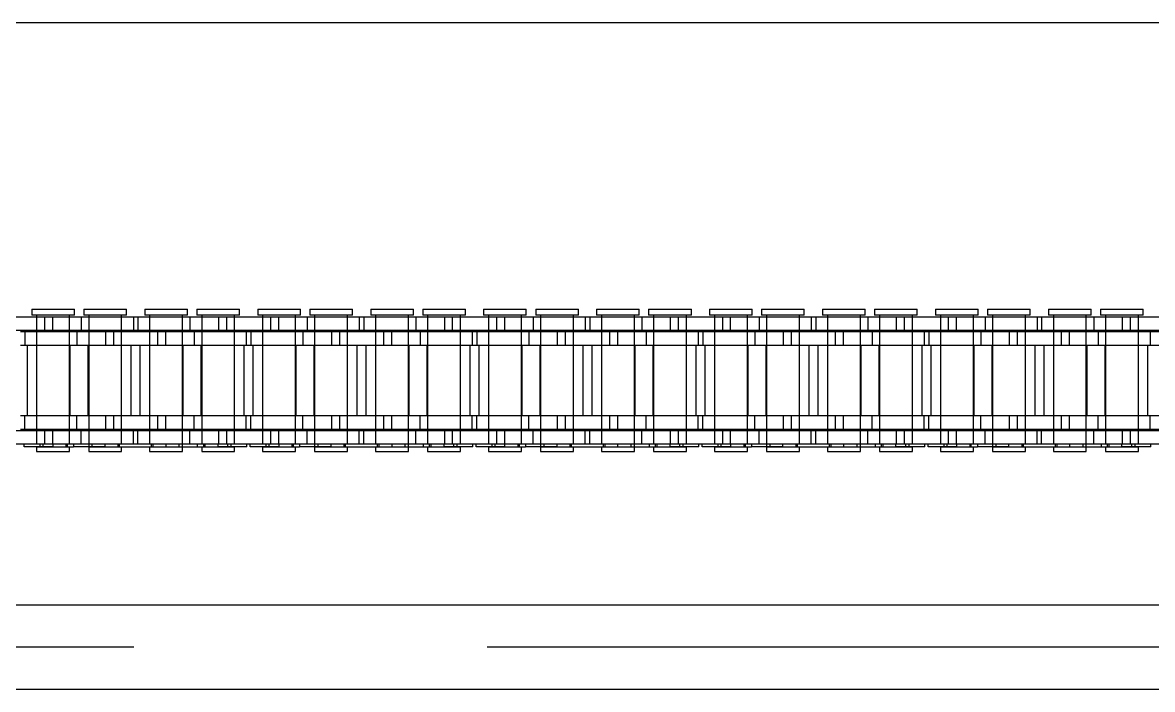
# Model space of a CAD drawing. Header units: metres. Extents: x 0 to 21025, y 0 to 14850.
# Drawn here: x 3597.7 to 3724.7, y 9046.6 to 9121.6 of the extents above; entities that cross this region are included whole.
import ezdxf

# ---------------------------------------------------------------- set-up
doc = ezdxf.new("R2010")
doc.units = ezdxf.units.M
doc.header["$LTSCALE"] = 25
doc.linetypes.add('HIDDEN2', pattern=[4.7625, 3.175, -1.5875])
doc.layers.add('SL4', color=4, linetype='Continuous')
doc.layers.add('ST1', color=7, linetype='HIDDEN2')

msp = doc.modelspace()

# ---------------------------------------------------------------- linework, layer by layer
at = {"layer": 'SL4'}
for p, q in [((2880.564, 9121.619), (4205.539, 9121.619)), ((2880.564, 9056.144), (4205.539, 9056.144)), ((4205.539, 9046.619), (2880.564, 9046.619))]:
    msp.add_line(p, q, dxfattribs=at)
at = {"layer": 'ST1'}
for p, q in [((3591.103, 9088.541), (3600.198, 9088.541)), ((3598.731, 9089.384), (3603.528, 9089.384)), ((3598.731, 9089.384), (3598.731, 9088.725)), ((3603.528, 9088.725), (3598.731, 9088.725)), ((3599.285, 9088.725), (3599.285, 9074.227)), ((3599.285, 9088.541), (3599.285, 9087.021)), ((3600.198, 9088.541), (3601.058, 9088.541)), ((3600.198, 9087.021), (3600.198, 9088.541)), ((3601.058, 9088.541), (3610.153, 9088.541)), ((3601.058, 9088.541), (3601.058, 9087.021)), ((3602.975, 9074.227), (3602.975, 9088.725)), ((3602.975, 9087.021), (3602.975, 9088.541)), ((3603.528, 9088.725), (3603.528, 9089.384)), ((3604.305, 9088.541), (3604.305, 9087.021)), ((3604.579, 9089.384), (3609.376, 9089.384)), ((3604.579, 9089.384), (3604.579, 9088.725)), ((3609.376, 9088.725), (3604.579, 9088.725)), ((3605.133, 9088.725), (3605.133, 9074.227)), ((3605.133, 9088.541), (3605.133, 9087.021)), ((3608.823, 9074.227), (3608.823, 9088.725)), ((3608.823, 9087.021), (3608.823, 9088.541)), ((3609.376, 9088.725), (3609.376, 9089.384)), ((3610.153, 9088.541), (3610.153, 9087.021)), ((3610.153, 9088.541), (3616.503, 9088.541)), ((3610.655, 9088.541), (3610.655, 9087.021)), ((3611.431, 9089.384), (3616.228, 9089.384)), ((3611.431, 9089.384), (3611.431, 9088.725)), ((3616.228, 9088.725), (3611.431, 9088.725)), ((3611.985, 9088.725), (3611.985, 9074.227)), ((3611.985, 9088.541), (3611.985, 9087.021)), ((3615.675, 9074.227), (3615.675, 9088.725)), ((3615.675, 9087.021), (3615.675, 9088.541)), ((3616.228, 9088.725), (3616.228, 9089.384)), ((3616.503, 9088.541), (3616.503, 9087.021)), ((3616.503, 9088.541), (3625.598, 9088.541)), ((3617.279, 9089.384), (3622.076, 9089.384)), ((3617.279, 9089.384), (3617.279, 9088.725)), ((3622.076, 9088.725), (3617.279, 9088.725)), ((3617.833, 9088.725), (3617.833, 9074.227)), ((3617.833, 9088.541), (3617.833, 9087.021)), ((3619.75, 9087.021), (3619.75, 9088.541)), ((3620.61, 9088.541), (3620.61, 9087.021)), ((3621.523, 9074.227), (3621.523, 9088.725)), ((3621.523, 9087.021), (3621.523, 9088.541)), ((3622.076, 9088.725), (3622.076, 9089.384)), ((3624.131, 9089.384), (3628.928, 9089.384)), ((3624.131, 9089.384), (3624.131, 9088.725)), ((3628.928, 9088.725), (3624.131, 9088.725)), ((3624.685, 9088.725), (3624.685, 9074.227)), ((3624.685, 9088.541), (3624.685, 9087.021)), ((3625.598, 9088.541), (3626.458, 9088.541)), ((3625.598, 9087.021), (3625.598, 9088.541)), ((3626.458, 9088.541), (3635.553, 9088.541)), ((3626.458, 9088.541), (3626.458, 9087.021)), ((3628.375, 9074.227), (3628.375, 9088.725)), ((3628.375, 9087.021), (3628.375, 9088.541)), ((3628.928, 9088.725), (3628.928, 9089.384)), ((3629.705, 9088.541), (3629.705, 9087.021)), ((3629.979, 9089.384), (3634.776, 9089.384)), ((3629.979, 9089.384), (3629.979, 9088.725)), ((3634.776, 9088.725), (3629.979, 9088.725)), ((3630.533, 9088.725), (3630.533, 9074.227)), ((3630.533, 9088.541), (3630.533, 9087.021)), ((3634.223, 9074.227), (3634.223, 9088.725)), ((3634.223, 9087.021), (3634.223, 9088.541)), ((3634.776, 9088.725), (3634.776, 9089.384)), ((3635.553, 9088.541), (3635.553, 9087.021)), ((3635.553, 9088.541), (3641.903, 9088.541)), ((3636.055, 9088.541), (3636.055, 9087.021)), ((3636.831, 9089.384), (3641.628, 9089.384)), ((3636.831, 9089.384), (3636.831, 9088.725)), ((3641.628, 9088.725), (3636.831, 9088.725)), ((3637.385, 9088.725), (3637.385, 9074.227)), ((3637.385, 9088.541), (3637.385, 9087.021)), ((3641.075, 9074.227), (3641.075, 9088.725)), ((3641.075, 9087.021), (3641.075, 9088.541)), ((3641.628, 9088.725), (3641.628, 9089.384)), ((3641.903, 9088.541), (3641.903, 9087.021)), ((3641.903, 9088.541), (3650.998, 9088.541)), ((3642.679, 9089.384), (3647.476, 9089.384)), ((3642.679, 9089.384), (3642.679, 9088.725)), ((3647.476, 9088.725), (3642.679, 9088.725)), ((3643.233, 9088.725), (3643.233, 9074.227)), ((3643.233, 9088.541), (3643.233, 9087.021)), ((3645.15, 9087.021), (3645.15, 9088.541)), ((3646.01, 9088.541), (3646.01, 9087.021)), ((3646.923, 9074.227), (3646.923, 9088.725)), ((3646.923, 9087.021), (3646.923, 9088.541)), ((3647.476, 9088.725), (3647.476, 9089.384)), ((3649.531, 9089.384), (3654.328, 9089.384)), ((3649.531, 9089.384), (3649.531, 9088.725)), ((3654.328, 9088.725), (3649.531, 9088.725)), ((3650.085, 9088.725), (3650.085, 9074.227)), ((3650.085, 9088.541), (3650.085, 9087.021)), ((3650.998, 9088.541), (3651.858, 9088.541)), ((3650.998, 9087.021), (3650.998, 9088.541)), ((3651.858, 9088.541), (3660.953, 9088.541)), ((3651.858, 9088.541), (3651.858, 9087.021)), ((3653.775, 9074.227), (3653.775, 9088.725)), ((3653.775, 9087.021), (3653.775, 9088.541)), ((3654.328, 9088.725), (3654.328, 9089.384)), ((3655.105, 9088.541), (3655.105, 9087.021)), ((3655.379, 9089.384), (3660.176, 9089.384)), ((3655.379, 9089.384), (3655.379, 9088.725)), ((3660.176, 9088.725), (3655.379, 9088.725)), ((3655.933, 9088.725), (3655.933, 9074.227)), ((3655.933, 9088.541), (3655.933, 9087.021)), ((3659.623, 9074.227), (3659.623, 9088.725)), ((3659.623, 9087.021), (3659.623, 9088.541)), ((3660.176, 9088.725), (3660.176, 9089.384)), ((3660.953, 9088.541), (3660.953, 9087.021)), ((3660.953, 9088.541), (3667.303, 9088.541)), ((3661.455, 9088.541), (3661.455, 9087.021)), ((3662.231, 9089.384), (3667.028, 9089.384)), ((3662.231, 9089.384), (3662.231, 9088.725)), ((3667.028, 9088.725), (3662.231, 9088.725)), ((3662.785, 9088.725), (3662.785, 9074.227)), ((3662.785, 9088.541), (3662.785, 9087.021)), ((3666.475, 9074.227), (3666.475, 9088.725)), ((3666.475, 9087.021), (3666.475, 9088.541)), ((3667.028, 9088.725), (3667.028, 9089.384)), ((3667.303, 9088.541), (3667.303, 9087.021)), ((3667.303, 9088.541), (3676.398, 9088.541)), ((3668.079, 9089.384), (3672.876, 9089.384)), ((3668.079, 9089.384), (3668.079, 9088.725)), ((3672.876, 9088.725), (3668.079, 9088.725)), ((3668.633, 9088.725), (3668.633, 9074.227)), ((3668.633, 9088.541), (3668.633, 9087.021)), ((3670.55, 9087.021), (3670.55, 9088.541)), ((3671.41, 9088.541), (3671.41, 9087.021)), ((3672.323, 9074.227), (3672.323, 9088.725)), ((3672.323, 9087.021), (3672.323, 9088.541)), ((3672.876, 9088.725), (3672.876, 9089.384)), ((3674.931, 9089.384), (3679.728, 9089.384)), ((3674.931, 9089.384), (3674.931, 9088.725)), ((3679.728, 9088.725), (3674.931, 9088.725)), ((3675.485, 9088.725), (3675.485, 9074.227)), ((3675.485, 9088.541), (3675.485, 9087.021)), ((3676.398, 9088.541), (3677.258, 9088.541)), ((3676.398, 9087.021), (3676.398, 9088.541)), ((3677.258, 9088.541), (3686.353, 9088.541)), ((3677.258, 9088.541), (3677.258, 9087.021)), ((3679.175, 9074.227), (3679.175, 9088.725)), ((3679.175, 9087.021), (3679.175, 9088.541)), ((3679.728, 9088.725), (3679.728, 9089.384)), ((3680.505, 9088.541), (3680.505, 9087.021)), ((3680.779, 9089.384), (3685.576, 9089.384)), ((3680.779, 9089.384), (3680.779, 9088.725)), ((3685.576, 9088.725), (3680.779, 9088.725)), ((3681.333, 9088.725), (3681.333, 9074.227)), ((3681.333, 9088.541), (3681.333, 9087.021)), ((3685.023, 9074.227), (3685.023, 9088.725)), ((3685.023, 9087.021), (3685.023, 9088.541)), ((3685.576, 9088.725), (3685.576, 9089.384)), ((3686.353, 9088.541), (3686.353, 9087.021)), ((3686.353, 9088.541), (3692.703, 9088.541)), ((3686.855, 9088.541), (3686.855, 9087.021)), ((3687.631, 9089.384), (3692.428, 9089.384)), ((3687.631, 9089.384), (3687.631, 9088.725)), ((3692.428, 9088.725), (3687.631, 9088.725)), ((3688.185, 9088.725), (3688.185, 9074.227)), ((3688.185, 9088.541), (3688.185, 9087.021)), ((3691.875, 9074.227), (3691.875, 9088.725)), ((3691.875, 9087.021), (3691.875, 9088.541)), ((3692.428, 9088.725), (3692.428, 9089.384)), ((3692.703, 9088.541), (3692.703, 9087.021)), ((3692.703, 9088.541), (3701.798, 9088.541)), ((3693.479, 9089.384), (3698.276, 9089.384)), ((3693.479, 9089.384), (3693.479, 9088.725)), ((3698.276, 9088.725), (3693.479, 9088.725)), ((3694.033, 9088.725), (3694.033, 9074.227)), ((3694.033, 9088.541), (3694.033, 9087.021)), ((3695.95, 9087.021), (3695.95, 9088.541)), ((3696.81, 9088.541), (3696.81, 9087.021)), ((3697.723, 9074.227), (3697.723, 9088.725)), ((3697.723, 9087.021), (3697.723, 9088.541)), ((3698.276, 9088.725), (3698.276, 9089.384)), ((3700.331, 9089.384), (3705.128, 9089.384)), ((3700.331, 9089.384), (3700.331, 9088.725)), ((3705.128, 9088.725), (3700.331, 9088.725)), ((3700.885, 9088.725), (3700.885, 9074.227)), ((3700.885, 9088.541), (3700.885, 9087.021)), ((3701.798, 9088.541), (3702.658, 9088.541)), ((3701.798, 9087.021), (3701.798, 9088.541)), ((3702.658, 9088.541), (3711.753, 9088.541)), ((3702.658, 9088.541), (3702.658, 9087.021)), ((3704.575, 9074.227), (3704.575, 9088.725)), ((3704.575, 9087.021), (3704.575, 9088.541)), ((3705.128, 9088.725), (3705.128, 9089.384)), ((3705.905, 9088.541), (3705.905, 9087.021)), ((3706.179, 9089.384), (3710.976, 9089.384)), ((3706.179, 9089.384), (3706.179, 9088.725)), ((3710.976, 9088.725), (3706.179, 9088.725)), ((3706.733, 9088.725), (3706.733, 9074.227)), ((3706.733, 9088.541), (3706.733, 9087.021)), ((3710.423, 9074.227), (3710.423, 9088.725)), ((3710.423, 9087.021), (3710.423, 9088.541)), ((3710.976, 9088.725), (3710.976, 9089.384)), ((3711.753, 9088.541), (3711.753, 9087.021)), ((3711.753, 9088.541), (3718.103, 9088.541)), ((3712.255, 9088.541), (3712.255, 9087.021)), ((3713.031, 9089.384), (3717.828, 9089.384)), ((3713.031, 9089.384), (3713.031, 9088.725)), ((3717.828, 9088.725), (3713.031, 9088.725)), ((3713.585, 9088.725), (3713.585, 9074.227)), ((3713.585, 9088.541), (3713.585, 9087.021)), ((3717.275, 9074.227), (3717.275, 9088.725)), ((3717.275, 9087.021), (3717.275, 9088.541)), ((3717.828, 9088.725), (3717.828, 9089.384)), ((3718.103, 9088.541), (3718.103, 9087.021)), ((3718.103, 9088.541), (3727.198, 9088.541)), ((3718.879, 9089.384), (3723.676, 9089.384)), ((3718.879, 9089.384), (3718.879, 9088.725)), ((3723.676, 9088.725), (3718.879, 9088.725)), ((3719.433, 9088.725), (3719.433, 9074.227)), ((3719.433, 9088.541), (3719.433, 9087.021)), ((3721.35, 9087.021), (3721.35, 9088.541)), ((3722.21, 9088.541), (3722.21, 9087.021)), ((3723.123, 9074.227), (3723.123, 9088.725)), ((3723.123, 9087.021), (3723.123, 9088.541)), ((3723.676, 9088.725), (3723.676, 9089.384)), ((3591.103, 9087.021), (3600.198, 9087.021)), ((3597.453, 9086.869), (3603.803, 9086.869)), ((3597.955, 9086.869), (3597.955, 9085.349)), ((3599.285, 9086.869), (3599.285, 9085.349)), ((3600.198, 9087.021), (3601.058, 9087.021)), ((3601.058, 9087.021), (3610.153, 9087.021)), ((3602.975, 9085.349), (3602.975, 9086.869)), ((3603.803, 9086.869), (3603.803, 9085.349)), ((3603.803, 9086.869), (3612.898, 9086.869)), ((3605.133, 9086.869), (3605.133, 9085.349)), ((3607.05, 9085.349), (3607.05, 9086.869)), ((3607.91, 9086.869), (3607.91, 9085.349)), ((3608.823, 9085.349), (3608.823, 9086.869)), ((3610.153, 9087.021), (3616.503, 9087.021)), ((3611.985, 9086.869), (3611.985, 9085.349)), ((3612.898, 9086.869), (3613.758, 9086.869)), ((3612.898, 9085.349), (3612.898, 9086.869)), ((3613.758, 9086.869), (3622.853, 9086.869)), ((3613.758, 9086.869), (3613.758, 9085.349)), ((3615.675, 9085.349), (3615.675, 9086.869)), ((3616.503, 9087.021), (3625.598, 9087.021)), ((3617.005, 9086.869), (3617.005, 9085.349)), ((3617.833, 9086.869), (3617.833, 9085.349)), ((3621.523, 9085.349), (3621.523, 9086.869)), ((3622.853, 9086.869), (3622.853, 9085.349)), ((3622.853, 9086.869), (3629.203, 9086.869)), ((3623.355, 9086.869), (3623.355, 9085.349)), ((3624.685, 9086.869), (3624.685, 9085.349)), ((3625.598, 9087.021), (3626.458, 9087.021)), ((3626.458, 9087.021), (3635.553, 9087.021)), ((3628.375, 9085.349), (3628.375, 9086.869)), ((3629.203, 9086.869), (3629.203, 9085.349)), ((3629.203, 9086.869), (3638.298, 9086.869)), ((3630.533, 9086.869), (3630.533, 9085.349)), ((3632.45, 9085.349), (3632.45, 9086.869)), ((3633.31, 9086.869), (3633.31, 9085.349)), ((3634.223, 9085.349), (3634.223, 9086.869)), ((3635.553, 9087.021), (3641.903, 9087.021)), ((3637.385, 9086.869), (3637.385, 9085.349)), ((3638.298, 9086.869), (3639.158, 9086.869)), ((3638.298, 9085.349), (3638.298, 9086.869)), ((3639.158, 9086.869), (3648.253, 9086.869)), ((3639.158, 9086.869), (3639.158, 9085.349)), ((3641.075, 9085.349), (3641.075, 9086.869)), ((3641.903, 9087.021), (3650.998, 9087.021)), ((3642.405, 9086.869), (3642.405, 9085.349)), ((3643.233, 9086.869), (3643.233, 9085.349)), ((3646.923, 9085.349), (3646.923, 9086.869)), ((3648.253, 9086.869), (3648.253, 9085.349)), ((3648.253, 9086.869), (3654.603, 9086.869)), ((3648.755, 9086.869), (3648.755, 9085.349)), ((3650.085, 9086.869), (3650.085, 9085.349)), ((3650.998, 9087.021), (3651.858, 9087.021)), ((3651.858, 9087.021), (3660.953, 9087.021)), ((3653.775, 9085.349), (3653.775, 9086.869)), ((3654.603, 9086.869), (3654.603, 9085.349)), ((3654.603, 9086.869), (3663.698, 9086.869)), ((3655.933, 9086.869), (3655.933, 9085.349)), ((3657.85, 9085.349), (3657.85, 9086.869)), ((3658.71, 9086.869), (3658.71, 9085.349)), ((3659.623, 9085.349), (3659.623, 9086.869)), ((3660.953, 9087.021), (3667.303, 9087.021)), ((3662.785, 9086.869), (3662.785, 9085.349)), ((3663.698, 9086.869), (3664.558, 9086.869)), ((3663.698, 9085.349), (3663.698, 9086.869)), ((3664.558, 9086.869), (3673.653, 9086.869)), ((3664.558, 9086.869), (3664.558, 9085.349)), ((3666.475, 9085.349), (3666.475, 9086.869)), ((3667.303, 9087.021), (3676.398, 9087.021)), ((3667.805, 9086.869), (3667.805, 9085.349)), ((3668.633, 9086.869), (3668.633, 9085.349)), ((3672.323, 9085.349), (3672.323, 9086.869)), ((3673.653, 9086.869), (3673.653, 9085.349)), ((3673.653, 9086.869), (3680.003, 9086.869)), ((3674.155, 9086.869), (3674.155, 9085.349)), ((3675.485, 9086.869), (3675.485, 9085.349)), ((3676.398, 9087.021), (3677.258, 9087.021)), ((3677.258, 9087.021), (3686.353, 9087.021)), ((3679.175, 9085.349), (3679.175, 9086.869)), ((3680.003, 9086.869), (3680.003, 9085.349)), ((3680.003, 9086.869), (3689.098, 9086.869)), ((3681.333, 9086.869), (3681.333, 9085.349)), ((3683.25, 9085.349), (3683.25, 9086.869)), ((3684.11, 9086.869), (3684.11, 9085.349)), ((3685.023, 9085.349), (3685.023, 9086.869)), ((3686.353, 9087.021), (3692.703, 9087.021)), ((3688.185, 9086.869), (3688.185, 9085.349)), ((3689.098, 9086.869), (3689.958, 9086.869)), ((3689.098, 9085.349), (3689.098, 9086.869)), ((3689.958, 9086.869), (3699.053, 9086.869)), ((3689.958, 9086.869), (3689.958, 9085.349)), ((3691.875, 9085.349), (3691.875, 9086.869)), ((3692.703, 9087.021), (3701.798, 9087.021)), ((3693.205, 9086.869), (3693.205, 9085.349)), ((3694.033, 9086.869), (3694.033, 9085.349)), ((3697.723, 9085.349), (3697.723, 9086.869)), ((3699.053, 9086.869), (3699.053, 9085.349)), ((3699.053, 9086.869), (3705.403, 9086.869)), ((3699.555, 9086.869), (3699.555, 9085.349)), ((3700.885, 9086.869), (3700.885, 9085.349)), ((3701.798, 9087.021), (3702.658, 9087.021)), ((3702.658, 9087.021), (3711.753, 9087.021)), ((3704.575, 9085.349), (3704.575, 9086.869)), ((3705.403, 9086.869), (3705.403, 9085.349)), ((3705.403, 9086.869), (3714.498, 9086.869)), ((3706.733, 9086.869), (3706.733, 9085.349)), ((3708.65, 9085.349), (3708.65, 9086.869)), ((3709.51, 9086.869), (3709.51, 9085.349)), ((3710.423, 9085.349), (3710.423, 9086.869)), ((3711.753, 9087.021), (3718.103, 9087.021)), ((3713.585, 9086.869), (3713.585, 9085.349)), ((3714.498, 9086.869), (3715.358, 9086.869)), ((3714.498, 9085.349), (3714.498, 9086.869)), ((3715.358, 9086.869), (3724.453, 9086.869)), ((3715.358, 9086.869), (3715.358, 9085.349)), ((3717.275, 9085.349), (3717.275, 9086.869)), ((3718.103, 9087.021), (3727.198, 9087.021)), ((3718.605, 9086.869), (3718.605, 9085.349)), ((3719.433, 9086.869), (3719.433, 9085.349)), ((3723.123, 9085.349), (3723.123, 9086.869)), ((3724.453, 9086.869), (3724.453, 9085.349)), ((3724.453, 9086.869), (3730.803, 9086.869)), ((3597.453, 9085.349), (3603.803, 9085.349)), ((3598.238, 9077.419), (3598.238, 9085.349)), ((3599.285, 9085.349), (3599.285, 9077.419)), ((3602.975, 9077.419), (3602.975, 9085.349)), ((3603.018, 9085.349), (3603.018, 9077.419)), ((3603.803, 9085.349), (3612.898, 9085.349)), ((3605.09, 9077.419), (3605.09, 9085.349)), ((3605.133, 9085.349), (3605.133, 9077.419)), ((3608.823, 9077.419), (3608.823, 9085.349)), ((3609.87, 9085.349), (3609.87, 9077.419)), ((3610.938, 9077.419), (3610.938, 9085.349)), ((3611.985, 9085.349), (3611.985, 9077.419)), ((3612.898, 9085.349), (3613.758, 9085.349)), ((3613.758, 9085.349), (3622.853, 9085.349)), ((3615.675, 9077.419), (3615.675, 9085.349)), ((3615.718, 9085.349), (3615.718, 9077.419)), ((3617.79, 9077.419), (3617.79, 9085.349)), ((3617.833, 9085.349), (3617.833, 9077.419)), ((3621.523, 9077.419), (3621.523, 9085.349)), ((3622.57, 9085.349), (3622.57, 9077.419)), ((3622.853, 9085.349), (3629.203, 9085.349)), ((3623.638, 9077.419), (3623.638, 9085.349)), ((3624.685, 9085.349), (3624.685, 9077.419)), ((3628.375, 9077.419), (3628.375, 9085.349)), ((3628.418, 9085.349), (3628.418, 9077.419)), ((3629.203, 9085.349), (3638.298, 9085.349)), ((3630.49, 9077.419), (3630.49, 9085.349)), ((3630.533, 9085.349), (3630.533, 9077.419)), ((3634.223, 9077.419), (3634.223, 9085.349)), ((3635.27, 9085.349), (3635.27, 9077.419)), ((3636.338, 9077.419), (3636.338, 9085.349)), ((3637.385, 9085.349), (3637.385, 9077.419)), ((3638.298, 9085.349), (3639.158, 9085.349)), ((3639.158, 9085.349), (3648.253, 9085.349)), ((3641.075, 9077.419), (3641.075, 9085.349)), ((3641.118, 9085.349), (3641.118, 9077.419)), ((3643.19, 9077.419), (3643.19, 9085.349)), ((3643.233, 9085.349), (3643.233, 9077.419)), ((3646.923, 9077.419), (3646.923, 9085.349)), ((3647.97, 9085.349), (3647.97, 9077.419)), ((3648.253, 9085.349), (3654.603, 9085.349)), ((3649.038, 9077.419), (3649.038, 9085.349)), ((3650.085, 9085.349), (3650.085, 9077.419)), ((3653.775, 9077.419), (3653.775, 9085.349)), ((3653.818, 9085.349), (3653.818, 9077.419)), ((3654.603, 9085.349), (3663.698, 9085.349)), ((3655.89, 9077.419), (3655.89, 9085.349)), ((3655.933, 9085.349), (3655.933, 9077.419)), ((3659.623, 9077.419), (3659.623, 9085.349)), ((3660.67, 9085.349), (3660.67, 9077.419)), ((3661.738, 9077.419), (3661.738, 9085.349)), ((3662.785, 9085.349), (3662.785, 9077.419)), ((3663.698, 9085.349), (3664.558, 9085.349)), ((3664.558, 9085.349), (3673.653, 9085.349)), ((3666.475, 9077.419), (3666.475, 9085.349)), ((3666.518, 9085.349), (3666.518, 9077.419)), ((3668.59, 9077.419), (3668.59, 9085.349)), ((3668.633, 9085.349), (3668.633, 9077.419)), ((3672.323, 9077.419), (3672.323, 9085.349)), ((3673.37, 9085.349), (3673.37, 9077.419)), ((3673.653, 9085.349), (3680.003, 9085.349)), ((3674.438, 9077.419), (3674.438, 9085.349)), ((3675.485, 9085.349), (3675.485, 9077.419)), ((3679.175, 9077.419), (3679.175, 9085.349)), ((3679.218, 9085.349), (3679.218, 9077.419)), ((3680.003, 9085.349), (3689.098, 9085.349)), ((3681.29, 9077.419), (3681.29, 9085.349)), ((3681.333, 9085.349), (3681.333, 9077.419)), ((3685.023, 9077.419), (3685.023, 9085.349)), ((3686.07, 9085.349), (3686.07, 9077.419)), ((3687.138, 9077.419), (3687.138, 9085.349)), ((3688.185, 9085.349), (3688.185, 9077.419)), ((3689.098, 9085.349), (3689.958, 9085.349)), ((3689.958, 9085.349), (3699.053, 9085.349)), ((3691.875, 9077.419), (3691.875, 9085.349)), ((3691.918, 9085.349), (3691.918, 9077.419)), ((3693.99, 9077.419), (3693.99, 9085.349)), ((3694.033, 9085.349), (3694.033, 9077.419)), ((3697.723, 9077.419), (3697.723, 9085.349)), ((3698.77, 9085.349), (3698.77, 9077.419)), ((3699.053, 9085.349), (3705.403, 9085.349)), ((3699.838, 9077.419), (3699.838, 9085.349)), ((3700.885, 9085.349), (3700.885, 9077.419)), ((3704.575, 9077.419), (3704.575, 9085.349)), ((3704.618, 9085.349), (3704.618, 9077.419)), ((3705.403, 9085.349), (3714.498, 9085.349)), ((3706.69, 9077.419), (3706.69, 9085.349)), ((3706.733, 9085.349), (3706.733, 9077.419)), ((3710.423, 9077.419), (3710.423, 9085.349)), ((3711.47, 9085.349), (3711.47, 9077.419)), ((3712.538, 9077.419), (3712.538, 9085.349)), ((3713.585, 9085.349), (3713.585, 9077.419)), ((3714.498, 9085.349), (3715.358, 9085.349)), ((3715.358, 9085.349), (3724.453, 9085.349)), ((3717.275, 9077.419), (3717.275, 9085.349)), ((3717.318, 9085.349), (3717.318, 9077.419)), ((3719.39, 9077.419), (3719.39, 9085.349)), ((3719.433, 9085.349), (3719.433, 9077.419)), ((3723.123, 9077.419), (3723.123, 9085.349)), ((3724.17, 9085.349), (3724.17, 9077.419)), ((3724.453, 9085.349), (3730.803, 9085.349)), ((3597.453, 9077.419), (3603.803, 9077.419)), ((3597.955, 9075.899), (3597.955, 9077.419)), ((3599.285, 9077.419), (3599.285, 9075.899)), ((3602.975, 9075.899), (3602.975, 9077.419)), ((3603.803, 9075.899), (3603.803, 9077.419)), ((3603.803, 9077.419), (3612.898, 9077.419)), ((3605.133, 9077.419), (3605.133, 9075.899)), ((3607.05, 9075.899), (3607.05, 9077.419)), ((3607.91, 9077.419), (3607.91, 9075.899)), ((3608.823, 9075.899), (3608.823, 9077.419)), ((3611.985, 9077.419), (3611.985, 9075.899)), ((3612.898, 9077.419), (3613.758, 9077.419)), ((3612.898, 9075.899), (3612.898, 9077.419)), ((3613.758, 9077.419), (3622.853, 9077.419)), ((3613.758, 9077.419), (3613.758, 9075.899)), ((3615.675, 9075.899), (3615.675, 9077.419)), ((3617.005, 9075.899), (3617.005, 9077.419)), ((3617.833, 9077.419), (3617.833, 9075.899)), ((3621.523, 9075.899), (3621.523, 9077.419)), ((3622.853, 9075.899), (3622.853, 9077.419)), ((3622.853, 9077.419), (3629.203, 9077.419)), ((3623.355, 9075.899), (3623.355, 9077.419)), ((3624.685, 9077.419), (3624.685, 9075.899)), ((3628.375, 9075.899), (3628.375, 9077.419)), ((3629.203, 9075.899), (3629.203, 9077.419)), ((3629.203, 9077.419), (3638.298, 9077.419)), ((3630.533, 9077.419), (3630.533, 9075.899)), ((3632.45, 9075.899), (3632.45, 9077.419)), ((3633.31, 9077.419), (3633.31, 9075.899)), ((3634.223, 9075.899), (3634.223, 9077.419)), ((3637.385, 9077.419), (3637.385, 9075.899)), ((3638.298, 9077.419), (3639.158, 9077.419)), ((3638.298, 9075.899), (3638.298, 9077.419)), ((3639.158, 9077.419), (3648.253, 9077.419)), ((3639.158, 9077.419), (3639.158, 9075.899)), ((3641.075, 9075.899), (3641.075, 9077.419)), ((3642.405, 9075.899), (3642.405, 9077.419)), ((3643.233, 9077.419), (3643.233, 9075.899)), ((3646.923, 9075.899), (3646.923, 9077.419)), ((3648.253, 9075.899), (3648.253, 9077.419)), ((3648.253, 9077.419), (3654.603, 9077.419)), ((3648.755, 9075.899), (3648.755, 9077.419)), ((3650.085, 9077.419), (3650.085, 9075.899)), ((3653.775, 9075.899), (3653.775, 9077.419)), ((3654.603, 9075.899), (3654.603, 9077.419)), ((3654.603, 9077.419), (3663.698, 9077.419)), ((3655.933, 9077.419), (3655.933, 9075.899)), ((3657.85, 9075.899), (3657.85, 9077.419)), ((3658.71, 9077.419), (3658.71, 9075.899)), ((3659.623, 9075.899), (3659.623, 9077.419)), ((3662.785, 9077.419), (3662.785, 9075.899)), ((3663.698, 9077.419), (3664.558, 9077.419)), ((3663.698, 9075.899), (3663.698, 9077.419)), ((3664.558, 9077.419), (3673.653, 9077.419)), ((3664.558, 9077.419), (3664.558, 9075.899)), ((3666.475, 9075.899), (3666.475, 9077.419)), ((3667.805, 9075.899), (3667.805, 9077.419)), ((3668.633, 9077.419), (3668.633, 9075.899)), ((3672.323, 9075.899), (3672.323, 9077.419)), ((3673.653, 9075.899), (3673.653, 9077.419)), ((3673.653, 9077.419), (3680.003, 9077.419)), ((3674.155, 9075.899), (3674.155, 9077.419)), ((3675.485, 9077.419), (3675.485, 9075.899)), ((3679.175, 9075.899), (3679.175, 9077.419)), ((3680.003, 9075.899), (3680.003, 9077.419)), ((3680.003, 9077.419), (3689.098, 9077.419)), ((3681.333, 9077.419), (3681.333, 9075.899)), ((3683.25, 9075.899), (3683.25, 9077.419)), ((3684.11, 9077.419), (3684.11, 9075.899)), ((3685.023, 9075.899), (3685.023, 9077.419)), ((3688.185, 9077.419), (3688.185, 9075.899)), ((3689.098, 9077.419), (3689.958, 9077.419)), ((3689.098, 9075.899), (3689.098, 9077.419)), ((3689.958, 9077.419), (3699.053, 9077.419)), ((3689.958, 9077.419), (3689.958, 9075.899)), ((3691.875, 9075.899), (3691.875, 9077.419)), ((3693.205, 9075.899), (3693.205, 9077.419)), ((3694.033, 9077.419), (3694.033, 9075.899)), ((3697.723, 9075.899), (3697.723, 9077.419)), ((3699.053, 9075.899), (3699.053, 9077.419)), ((3699.053, 9077.419), (3705.403, 9077.419)), ((3699.555, 9075.899), (3699.555, 9077.419)), ((3700.885, 9077.419), (3700.885, 9075.899)), ((3704.575, 9075.899), (3704.575, 9077.419)), ((3705.403, 9075.899), (3705.403, 9077.419)), ((3705.403, 9077.419), (3714.498, 9077.419)), ((3706.733, 9077.419), (3706.733, 9075.899)), ((3708.65, 9075.899), (3708.65, 9077.419)), ((3709.51, 9077.419), (3709.51, 9075.899)), ((3710.423, 9075.899), (3710.423, 9077.419)), ((3713.585, 9077.419), (3713.585, 9075.899)), ((3714.498, 9077.419), (3715.358, 9077.419)), ((3714.498, 9075.899), (3714.498, 9077.419)), ((3715.358, 9077.419), (3724.453, 9077.419)), ((3715.358, 9077.419), (3715.358, 9075.899)), ((3717.275, 9075.899), (3717.275, 9077.419)), ((3718.605, 9075.899), (3718.605, 9077.419)), ((3719.433, 9077.419), (3719.433, 9075.899)), ((3723.123, 9075.899), (3723.123, 9077.419)), ((3724.453, 9075.899), (3724.453, 9077.419)), ((3724.453, 9077.419), (3730.803, 9077.419)), ((3591.103, 9075.747), (3600.198, 9075.747)), ((3597.453, 9075.899), (3603.803, 9075.899)), ((3599.285, 9075.747), (3599.285, 9074.227)), ((3600.198, 9075.747), (3601.058, 9075.747)), ((3600.198, 9074.227), (3600.198, 9075.747)), ((3601.058, 9075.747), (3610.153, 9075.747)), ((3601.058, 9075.747), (3601.058, 9074.227)), ((3602.975, 9074.227), (3602.975, 9075.747)), ((3603.803, 9075.899), (3612.898, 9075.899)), ((3604.305, 9074.227), (3604.305, 9075.747)), ((3605.133, 9075.747), (3605.133, 9073.894)), ((3608.823, 9074.227), (3608.823, 9075.747)), ((3610.153, 9074.227), (3610.153, 9075.747)), ((3610.153, 9075.747), (3616.503, 9075.747)), ((3610.655, 9074.227), (3610.655, 9075.747)), ((3611.985, 9075.747), (3611.985, 9074.227)), ((3612.898, 9075.899), (3613.758, 9075.899)), ((3613.758, 9075.899), (3622.853, 9075.899)), ((3615.675, 9073.894), (3615.675, 9075.747)), ((3616.503, 9074.227), (3616.503, 9075.747)), ((3616.503, 9075.747), (3625.598, 9075.747)), ((3617.833, 9075.747), (3617.833, 9074.227)), ((3619.75, 9074.227), (3619.75, 9075.747)), ((3620.61, 9075.747), (3620.61, 9074.227)), ((3621.523, 9074.227), (3621.523, 9075.747)), ((3622.853, 9075.899), (3629.203, 9075.899)), ((3624.685, 9075.747), (3624.685, 9074.227)), ((3625.598, 9075.747), (3626.458, 9075.747)), ((3625.598, 9074.227), (3625.598, 9075.747)), ((3626.458, 9075.747), (3635.553, 9075.747)), ((3626.458, 9075.747), (3626.458, 9074.227)), ((3628.375, 9074.227), (3628.375, 9075.747)), ((3629.203, 9075.899), (3638.298, 9075.899)), ((3629.705, 9074.227), (3629.705, 9075.747)), ((3630.533, 9075.747), (3630.533, 9073.894)), ((3634.223, 9074.227), (3634.223, 9075.747)), ((3635.553, 9074.227), (3635.553, 9075.747)), ((3635.553, 9075.747), (3641.903, 9075.747)), ((3636.055, 9074.227), (3636.055, 9075.747)), ((3637.385, 9075.747), (3637.385, 9074.227)), ((3638.298, 9075.899), (3639.158, 9075.899)), ((3639.158, 9075.899), (3648.253, 9075.899)), ((3641.075, 9073.894), (3641.075, 9075.747)), ((3641.903, 9074.227), (3641.903, 9075.747)), ((3641.903, 9075.747), (3650.998, 9075.747)), ((3643.233, 9075.747), (3643.233, 9074.227)), ((3645.15, 9074.227), (3645.15, 9075.747)), ((3646.01, 9075.747), (3646.01, 9074.227)), ((3646.923, 9074.227), (3646.923, 9075.747)), ((3648.253, 9075.899), (3654.603, 9075.899)), ((3650.085, 9075.747), (3650.085, 9074.227)), ((3650.998, 9075.747), (3651.858, 9075.747)), ((3650.998, 9074.227), (3650.998, 9075.747)), ((3651.858, 9075.747), (3660.953, 9075.747)), ((3651.858, 9075.747), (3651.858, 9074.227)), ((3653.775, 9074.227), (3653.775, 9075.747)), ((3654.603, 9075.899), (3663.698, 9075.899)), ((3655.105, 9074.227), (3655.105, 9075.747)), ((3655.933, 9075.747), (3655.933, 9073.894)), ((3659.623, 9074.227), (3659.623, 9075.747)), ((3660.953, 9074.227), (3660.953, 9075.747)), ((3660.953, 9075.747), (3667.303, 9075.747)), ((3661.455, 9074.227), (3661.455, 9075.747)), ((3662.785, 9075.747), (3662.785, 9074.227)), ((3663.698, 9075.899), (3664.558, 9075.899)), ((3664.558, 9075.899), (3673.653, 9075.899)), ((3666.475, 9073.894), (3666.475, 9075.747)), ((3667.303, 9074.227), (3667.303, 9075.747)), ((3667.303, 9075.747), (3676.398, 9075.747)), ((3668.633, 9075.747), (3668.633, 9074.227)), ((3670.55, 9074.227), (3670.55, 9075.747)), ((3671.41, 9075.747), (3671.41, 9074.227)), ((3672.323, 9074.227), (3672.323, 9075.747)), ((3673.653, 9075.899), (3680.003, 9075.899)), ((3675.485, 9075.747), (3675.485, 9074.227)), ((3676.398, 9075.747), (3677.258, 9075.747)), ((3676.398, 9074.227), (3676.398, 9075.747)), ((3677.258, 9075.747), (3686.353, 9075.747)), ((3677.258, 9075.747), (3677.258, 9074.227)), ((3679.175, 9074.227), (3679.175, 9075.747)), ((3680.003, 9075.899), (3689.098, 9075.899)), ((3680.505, 9074.227), (3680.505, 9075.747)), ((3681.333, 9075.747), (3681.333, 9073.894)), ((3685.023, 9074.227), (3685.023, 9075.747)), ((3686.353, 9074.227), (3686.353, 9075.747)), ((3686.353, 9075.747), (3692.703, 9075.747)), ((3686.855, 9074.227), (3686.855, 9075.747)), ((3688.185, 9075.747), (3688.185, 9074.227)), ((3689.098, 9075.899), (3689.958, 9075.899)), ((3689.958, 9075.899), (3699.053, 9075.899)), ((3691.875, 9073.894), (3691.875, 9075.747)), ((3692.703, 9074.227), (3692.703, 9075.747)), ((3692.703, 9075.747), (3701.798, 9075.747)), ((3694.033, 9075.747), (3694.033, 9074.227)), ((3695.95, 9074.227), (3695.95, 9075.747)), ((3696.81, 9075.747), (3696.81, 9074.227)), ((3697.723, 9074.227), (3697.723, 9075.747)), ((3699.053, 9075.899), (3705.403, 9075.899)), ((3700.885, 9075.747), (3700.885, 9074.227)), ((3701.798, 9075.747), (3702.658, 9075.747)), ((3701.798, 9074.227), (3701.798, 9075.747)), ((3702.658, 9075.747), (3711.753, 9075.747)), ((3702.658, 9075.747), (3702.658, 9074.227)), ((3704.575, 9074.227), (3704.575, 9075.747)), ((3705.403, 9075.899), (3714.498, 9075.899)), ((3705.905, 9074.227), (3705.905, 9075.747)), ((3706.733, 9075.747), (3706.733, 9073.894)), ((3710.423, 9074.227), (3710.423, 9075.747)), ((3711.753, 9074.227), (3711.753, 9075.747)), ((3711.753, 9075.747), (3718.103, 9075.747)), ((3712.255, 9074.227), (3712.255, 9075.747)), ((3713.585, 9075.747), (3713.585, 9074.227)), ((3714.498, 9075.899), (3715.358, 9075.899)), ((3715.358, 9075.899), (3724.453, 9075.899)), ((3717.275, 9073.894), (3717.275, 9075.747)), ((3718.103, 9074.227), (3718.103, 9075.747)), ((3718.103, 9075.747), (3727.198, 9075.747)), ((3719.433, 9075.747), (3719.433, 9074.227)), ((3721.35, 9074.227), (3721.35, 9075.747)), ((3722.21, 9075.747), (3722.21, 9074.227)), ((3723.123, 9074.227), (3723.123, 9075.747)), ((3724.453, 9075.899), (3730.803, 9075.899)), ((3591.103, 9074.227), (3600.198, 9074.227)), ((3597.899, 9073.894), (3597.899, 9074.227)), ((3599.654, 9074.227), (3599.654, 9073.858)), ((3600.023, 9073.894), (3600.023, 9074.227)), ((3600.198, 9074.227), (3601.058, 9074.227)), ((3601.058, 9074.227), (3610.153, 9074.227)), ((3601.13, 9073.894), (3601.13, 9074.227)), ((3602.606, 9073.858), (3602.606, 9074.227)), ((3602.749, 9073.894), (3602.749, 9074.227)), ((3603.426, 9074.227), (3603.426, 9073.894)), ((3605.502, 9074.227), (3605.502, 9073.858)), ((3606.978, 9073.894), (3606.978, 9074.227)), ((3608.454, 9073.858), (3608.454, 9074.227)), ((3608.597, 9073.894), (3608.597, 9074.227)), ((3610.153, 9074.227), (3616.503, 9074.227)), ((3612.211, 9073.894), (3612.211, 9074.227)), ((3612.354, 9074.227), (3612.354, 9073.858)), ((3613.83, 9073.894), (3613.83, 9074.227)), ((3615.306, 9073.858), (3615.306, 9074.227)), ((3616.503, 9074.227), (3625.598, 9074.227)), ((3617.382, 9073.894), (3617.382, 9074.227)), ((3618.059, 9073.894), (3618.059, 9074.227)), ((3618.202, 9074.227), (3618.202, 9073.858)), ((3619.678, 9073.894), (3619.678, 9074.227)), ((3620.785, 9073.894), (3620.785, 9074.227)), ((3621.154, 9073.858), (3621.154, 9074.227)), ((3622.909, 9073.894), (3622.909, 9074.227)), ((3623.299, 9073.894), (3623.299, 9074.227)), ((3625.054, 9074.227), (3625.054, 9073.858)), ((3625.423, 9073.894), (3625.423, 9074.227)), ((3625.598, 9074.227), (3626.458, 9074.227)), ((3626.458, 9074.227), (3635.553, 9074.227)), ((3626.53, 9073.894), (3626.53, 9074.227)), ((3628.006, 9073.858), (3628.006, 9074.227)), ((3628.149, 9073.894), (3628.149, 9074.227)), ((3628.826, 9074.227), (3628.826, 9073.894)), ((3630.902, 9074.227), (3630.902, 9073.858)), ((3632.378, 9073.894), (3632.378, 9074.227)), ((3633.854, 9073.858), (3633.854, 9074.227)), ((3633.997, 9073.894), (3633.997, 9074.227)), ((3635.553, 9074.227), (3641.903, 9074.227)), ((3637.611, 9073.894), (3637.611, 9074.227)), ((3637.754, 9074.227), (3637.754, 9073.858)), ((3639.23, 9073.894), (3639.23, 9074.227)), ((3640.706, 9073.858), (3640.706, 9074.227)), ((3641.903, 9074.227), (3650.998, 9074.227)), ((3642.782, 9073.894), (3642.782, 9074.227)), ((3643.459, 9073.894), (3643.459, 9074.227)), ((3643.602, 9074.227), (3643.602, 9073.858)), ((3645.078, 9073.894), (3645.078, 9074.227)), ((3646.185, 9073.894), (3646.185, 9074.227)), ((3646.554, 9073.858), (3646.554, 9074.227)), ((3648.309, 9073.894), (3648.309, 9074.227)), ((3648.699, 9073.894), (3648.699, 9074.227)), ((3650.454, 9074.227), (3650.454, 9073.858)), ((3650.823, 9073.894), (3650.823, 9074.227)), ((3650.998, 9074.227), (3651.858, 9074.227)), ((3651.858, 9074.227), (3660.953, 9074.227)), ((3651.93, 9073.894), (3651.93, 9074.227)), ((3653.406, 9073.858), (3653.406, 9074.227)), ((3653.549, 9073.894), (3653.549, 9074.227)), ((3654.226, 9074.227), (3654.226, 9073.894)), ((3656.302, 9074.227), (3656.302, 9073.858)), ((3657.778, 9073.894), (3657.778, 9074.227)), ((3659.254, 9073.858), (3659.254, 9074.227)), ((3659.397, 9073.894), (3659.397, 9074.227)), ((3660.953, 9074.227), (3667.303, 9074.227)), ((3663.011, 9073.894), (3663.011, 9074.227)), ((3663.154, 9074.227), (3663.154, 9073.858)), ((3664.63, 9073.894), (3664.63, 9074.227)), ((3666.106, 9073.858), (3666.106, 9074.227)), ((3667.303, 9074.227), (3676.398, 9074.227)), ((3668.182, 9073.894), (3668.182, 9074.227)), ((3668.859, 9073.894), (3668.859, 9074.227)), ((3669.002, 9074.227), (3669.002, 9073.858)), ((3670.478, 9073.894), (3670.478, 9074.227)), ((3671.585, 9073.894), (3671.585, 9074.227)), ((3671.954, 9073.858), (3671.954, 9074.227)), ((3673.709, 9073.894), (3673.709, 9074.227)), ((3674.099, 9073.894), (3674.099, 9074.227)), ((3675.854, 9074.227), (3675.854, 9073.858)), ((3676.223, 9073.894), (3676.223, 9074.227)), ((3676.398, 9074.227), (3677.258, 9074.227)), ((3677.258, 9074.227), (3686.353, 9074.227)), ((3677.33, 9073.894), (3677.33, 9074.227)), ((3678.806, 9073.858), (3678.806, 9074.227)), ((3678.949, 9073.894), (3678.949, 9074.227)), ((3679.626, 9074.227), (3679.626, 9073.894)), ((3681.702, 9074.227), (3681.702, 9073.858)), ((3683.178, 9073.894), (3683.178, 9074.227)), ((3684.654, 9073.858), (3684.654, 9074.227)), ((3684.797, 9073.894), (3684.797, 9074.227)), ((3686.353, 9074.227), (3692.703, 9074.227)), ((3688.411, 9073.894), (3688.411, 9074.227)), ((3688.554, 9074.227), (3688.554, 9073.858)), ((3690.03, 9073.894), (3690.03, 9074.227)), ((3691.506, 9073.858), (3691.506, 9074.227)), ((3692.703, 9074.227), (3701.798, 9074.227)), ((3693.582, 9073.894), (3693.582, 9074.227)), ((3694.259, 9073.894), (3694.259, 9074.227)), ((3694.402, 9074.227), (3694.402, 9073.858)), ((3695.878, 9073.894), (3695.878, 9074.227)), ((3696.985, 9073.894), (3696.985, 9074.227)), ((3697.354, 9073.858), (3697.354, 9074.227)), ((3699.109, 9073.894), (3699.109, 9074.227)), ((3699.499, 9073.894), (3699.499, 9074.227)), ((3701.254, 9074.227), (3701.254, 9073.858)), ((3701.623, 9073.894), (3701.623, 9074.227)), ((3701.798, 9074.227), (3702.658, 9074.227)), ((3702.658, 9074.227), (3711.753, 9074.227)), ((3702.73, 9073.894), (3702.73, 9074.227)), ((3704.206, 9073.858), (3704.206, 9074.227)), ((3704.349, 9073.894), (3704.349, 9074.227)), ((3705.026, 9074.227), (3705.026, 9073.894)), ((3707.102, 9074.227), (3707.102, 9073.858)), ((3708.578, 9073.894), (3708.578, 9074.227)), ((3710.054, 9073.858), (3710.054, 9074.227)), ((3710.197, 9073.894), (3710.197, 9074.227)), ((3711.753, 9074.227), (3718.103, 9074.227)), ((3713.811, 9073.894), (3713.811, 9074.227)), ((3713.954, 9074.227), (3713.954, 9073.858)), ((3715.43, 9073.894), (3715.43, 9074.227)), ((3716.906, 9073.858), (3716.906, 9074.227)), ((3718.103, 9074.227), (3727.198, 9074.227)), ((3718.982, 9073.894), (3718.982, 9074.227)), ((3719.659, 9073.894), (3719.659, 9074.227)), ((3719.802, 9074.227), (3719.802, 9073.858)), ((3721.278, 9073.894), (3721.278, 9074.227)), ((3722.385, 9073.894), (3722.385, 9074.227)), ((3722.754, 9073.858), (3722.754, 9074.227)), ((3724.509, 9073.894), (3724.509, 9074.227)), ((3601.13, 9073.894), (3597.899, 9073.894)), ((3602.975, 9073.858), (3599.285, 9073.858)), ((3599.285, 9073.858), (3599.285, 9073.384)), ((3599.285, 9073.384), (3602.975, 9073.384)), ((3601.13, 9073.894), (3603.426, 9073.894)), ((3602.975, 9073.384), (3602.975, 9073.858)), ((3606.978, 9073.894), (3603.426, 9073.894)), ((3608.823, 9073.858), (3605.133, 9073.858)), ((3605.133, 9073.858), (3605.133, 9073.384)), ((3605.133, 9073.384), (3608.823, 9073.384)), ((3606.978, 9073.894), (3619.678, 9073.894)), ((3608.823, 9073.384), (3608.823, 9073.858)), ((3615.675, 9073.858), (3611.985, 9073.858)), ((3611.985, 9073.858), (3611.985, 9073.384)), ((3611.985, 9073.384), (3615.675, 9073.384)), ((3615.675, 9073.384), (3615.675, 9073.858)), ((3621.523, 9073.858), (3617.833, 9073.858)), ((3617.833, 9073.858), (3617.833, 9073.384)), ((3617.833, 9073.384), (3621.523, 9073.384)), ((3622.909, 9073.894), (3619.678, 9073.894)), ((3621.523, 9073.384), (3621.523, 9073.858)), ((3626.53, 9073.894), (3623.299, 9073.894)), ((3628.375, 9073.858), (3624.685, 9073.858)), ((3624.685, 9073.858), (3624.685, 9073.384)), ((3624.685, 9073.384), (3628.375, 9073.384)), ((3626.53, 9073.894), (3628.826, 9073.894)), ((3628.375, 9073.384), (3628.375, 9073.858)), ((3632.378, 9073.894), (3628.826, 9073.894)), ((3634.223, 9073.858), (3630.533, 9073.858)), ((3630.533, 9073.858), (3630.533, 9073.384)), ((3630.533, 9073.384), (3634.223, 9073.384)), ((3632.378, 9073.894), (3645.078, 9073.894)), ((3634.223, 9073.384), (3634.223, 9073.858)), ((3641.075, 9073.858), (3637.385, 9073.858)), ((3637.385, 9073.858), (3637.385, 9073.384)), ((3637.385, 9073.384), (3641.075, 9073.384)), ((3641.075, 9073.384), (3641.075, 9073.858)), ((3646.923, 9073.858), (3643.233, 9073.858)), ((3643.233, 9073.858), (3643.233, 9073.384)), ((3643.233, 9073.384), (3646.923, 9073.384)), ((3648.309, 9073.894), (3645.078, 9073.894)), ((3646.923, 9073.384), (3646.923, 9073.858)), ((3651.93, 9073.894), (3648.699, 9073.894)), ((3653.775, 9073.858), (3650.085, 9073.858)), ((3650.085, 9073.858), (3650.085, 9073.384)), ((3650.085, 9073.384), (3653.775, 9073.384)), ((3651.93, 9073.894), (3654.226, 9073.894)), ((3653.775, 9073.384), (3653.775, 9073.858)), ((3657.778, 9073.894), (3654.226, 9073.894)), ((3659.623, 9073.858), (3655.933, 9073.858)), ((3655.933, 9073.858), (3655.933, 9073.384)), ((3655.933, 9073.384), (3659.623, 9073.384)), ((3657.778, 9073.894), (3670.478, 9073.894)), ((3659.623, 9073.384), (3659.623, 9073.858)), ((3666.475, 9073.858), (3662.785, 9073.858)), ((3662.785, 9073.858), (3662.785, 9073.384)), ((3662.785, 9073.384), (3666.475, 9073.384)), ((3666.475, 9073.384), (3666.475, 9073.858)), ((3672.323, 9073.858), (3668.633, 9073.858)), ((3668.633, 9073.858), (3668.633, 9073.384)), ((3668.633, 9073.384), (3672.323, 9073.384)), ((3673.709, 9073.894), (3670.478, 9073.894)), ((3672.323, 9073.384), (3672.323, 9073.858)), ((3677.33, 9073.894), (3674.099, 9073.894)), ((3679.175, 9073.858), (3675.485, 9073.858)), ((3675.485, 9073.858), (3675.485, 9073.384)), ((3675.485, 9073.384), (3679.175, 9073.384)), ((3677.33, 9073.894), (3679.626, 9073.894)), ((3679.175, 9073.384), (3679.175, 9073.858)), ((3683.178, 9073.894), (3679.626, 9073.894)), ((3685.023, 9073.858), (3681.333, 9073.858)), ((3681.333, 9073.858), (3681.333, 9073.384)), ((3681.333, 9073.384), (3685.023, 9073.384)), ((3683.178, 9073.894), (3695.878, 9073.894)), ((3685.023, 9073.384), (3685.023, 9073.858)), ((3691.875, 9073.858), (3688.185, 9073.858)), ((3688.185, 9073.858), (3688.185, 9073.384)), ((3688.185, 9073.384), (3691.875, 9073.384)), ((3691.875, 9073.384), (3691.875, 9073.858)), ((3697.723, 9073.858), (3694.033, 9073.858)), ((3694.033, 9073.858), (3694.033, 9073.384)), ((3694.033, 9073.384), (3697.723, 9073.384)), ((3699.109, 9073.894), (3695.878, 9073.894)), ((3697.723, 9073.384), (3697.723, 9073.858)), ((3702.73, 9073.894), (3699.499, 9073.894)), ((3704.575, 9073.858), (3700.885, 9073.858)), ((3700.885, 9073.858), (3700.885, 9073.384)), ((3700.885, 9073.384), (3704.575, 9073.384)), ((3702.73, 9073.894), (3705.026, 9073.894)), ((3704.575, 9073.384), (3704.575, 9073.858)), ((3708.578, 9073.894), (3705.026, 9073.894)), ((3710.423, 9073.858), (3706.733, 9073.858)), ((3706.733, 9073.858), (3706.733, 9073.384)), ((3706.733, 9073.384), (3710.423, 9073.384)), ((3708.578, 9073.894), (3721.278, 9073.894)), ((3710.423, 9073.384), (3710.423, 9073.858)), ((3717.275, 9073.858), (3713.585, 9073.858)), ((3713.585, 9073.858), (3713.585, 9073.384)), ((3713.585, 9073.384), (3717.275, 9073.384)), ((3717.275, 9073.384), (3717.275, 9073.858)), ((3723.123, 9073.858), (3719.433, 9073.858)), ((3719.433, 9073.858), (3719.433, 9073.384)), ((3719.433, 9073.384), (3723.123, 9073.384)), ((3724.509, 9073.894), (3721.278, 9073.894)), ((3723.123, 9073.384), (3723.123, 9073.858)), ((2880.564, 9056.144), (4205.539, 9056.144)), ((4205.539, 9051.381), (2880.564, 9051.381))]:
    msp.add_line(p, q, dxfattribs=at)

doc.saveas('drawing.dxf')
